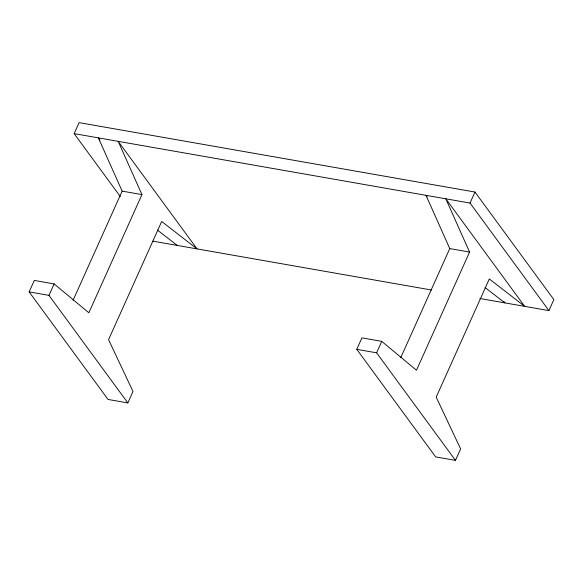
<?xml version="1.0" encoding="UTF-8"?>
<svg xmlns="http://www.w3.org/2000/svg" width="583" height="583" viewBox="0 0 583 583"><rect width="100%" height="100%" fill="white"/><g stroke="black" fill="none" stroke-linecap="round" stroke-linejoin="round"><path stroke-width="0.87" d="M120.295 196.544L74.15 133.624L79.091 122.627L474.977 192.047L553.85 299.604L548.909 310.608L479.816 298.489M29.15 291.894L34.302 280.43L54.117 283.906L88.842 312.779L141.953 194.605L118.181 141.348L197.061 248.905L161.673 221.496L108.562 339.663L132.99 391.463L127.837 402.919L108.023 399.442L29.15 291.894L48.965 295.362L127.837 402.919M48.965 295.362L54.117 283.906M73.115 300.209L122.138 191.129L98.367 137.872L99.977 140.066M356.774 349.348L361.926 337.885L381.741 341.361L416.473 370.234L469.577 252.06L445.813 198.803L524.685 306.359L489.297 278.951L436.193 397.125L460.621 448.917L455.469 460.373L435.654 456.904L356.774 349.348L376.596 352.824L455.469 460.373M376.596 352.824L381.741 341.361M548.909 310.608L470.029 203.052L474.977 192.047M400.74 357.671L449.763 248.584L425.998 195.327L427.069 196.792M74.15 133.624L470.029 203.052M122.138 191.129L141.953 194.605M449.763 248.584L469.577 252.06M153.023 241.18L431.5 290.013M485.056 287.536L504.871 302.883L503.799 301.418M157.425 230.081L177.247 245.428"/></g></svg>
